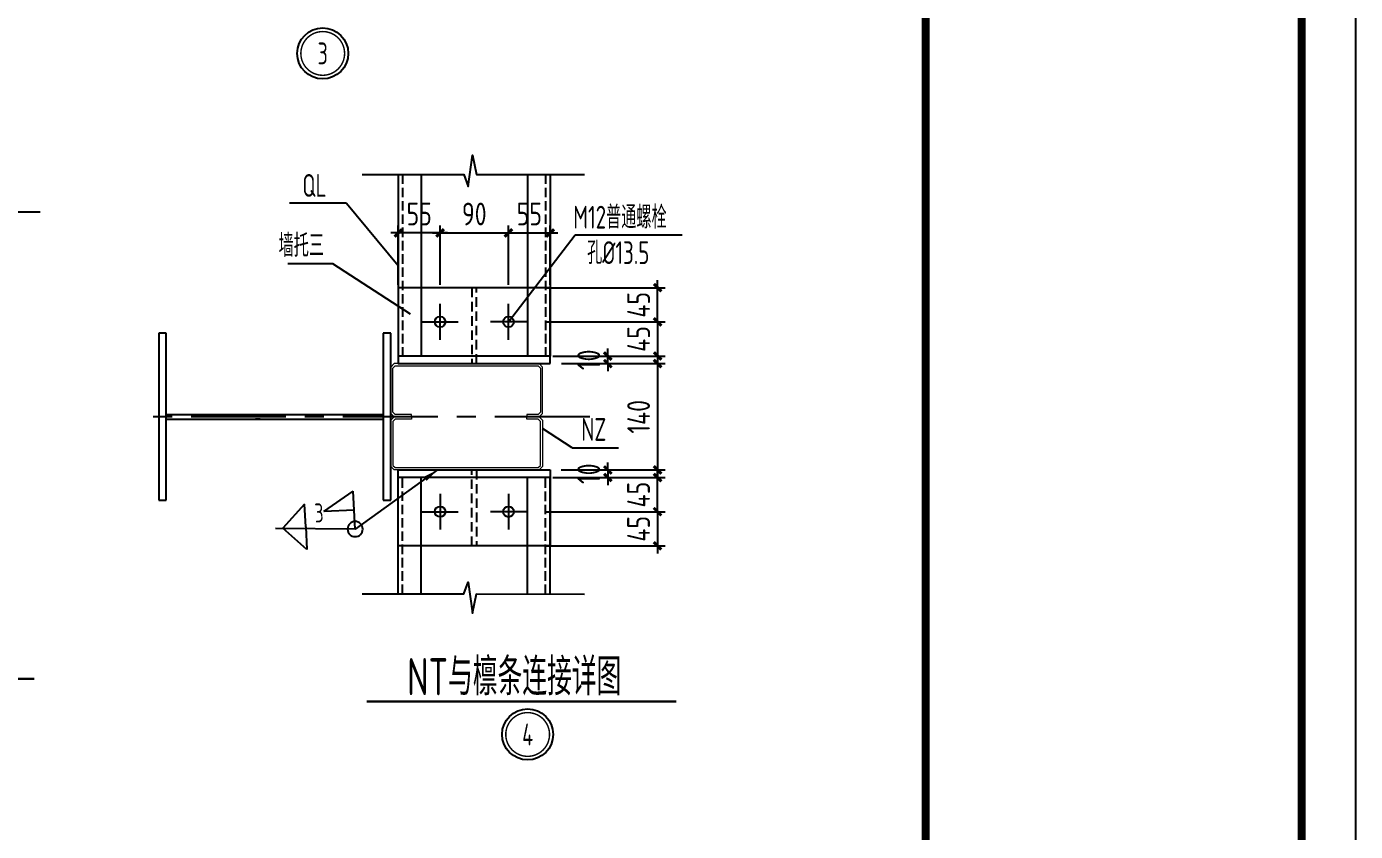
# Model space of a CAD drawing. Extents: x 180850 to 1400258, y 48356 to 327067.
# Drawn here: x 1154945 to 1189933, y 178382 to 199586 of the extents above; entities that cross this region are included whole.
import ezdxf
from ezdxf.enums import TextEntityAlignment as Align

# ---------------------------------------------------------------- set-up
doc = ezdxf.new("R2010")
doc.units = 0
doc.header["$LTSCALE"] = 1000
for name, pattern in [('CENTERX2', [4, 2.5, -0.5, 0.5, -0.5]), ('CONTINOUS', [0]), ('DASH', [0.35, 0.25, -0.1]), ('DASHED', [0.75, 0.5, -0.25])]:
    doc.linetypes.add(name, pattern=pattern)
for name, color, linetype in [('4', 4, 'CONTINOUS'), ('AXIS', 3, 'Continuous'), ('BEAM', 4, 'Continuous'), ('PUB_TEXT', 7, 'Continuous'), ('PUB_TITLE', 4, 'Continuous'), ('PZ', 202, 'Continuous'), ('STXT_HF', 7, 'Continuous'), ('STXT_HF_TEXT', 7, 'Continuous'), ('THIN', 7, 'Continuous'), ('板', 243, 'Continuous'), ('框线', 252, 'Continuous')]:
    doc.layers.add(name, color=color, linetype=linetype)
doc.layers.add('檩条', color=30, linetype='Continuous', lineweight=5)
doc.styles.get("Standard").update_dxf_attribs({"font": 'gbenor.shx', "bigfont": 'gbcbig.shx'})
doc.styles.add('TSSD_Dimension', font='Tssdeng.shx', dxfattribs={"width": 0.8, "bigfont": 'hztxt.shx'})
doc.styles.add('TSSD_Num', font='Tssdeng.shx', dxfattribs={"width": 0.7, "bigfont": 'hztxt.shx'})
doc.styles.add('标准字体', font='tssdeng.shx', dxfattribs={"width": 0.7, "bigfont": 'tssdchn.shx'})
doc.dimstyles.new('TSSD_20_200', dxfattribs={"dimtxt": 600, "dimasz": 200, "dimexe": 200, "dimexo": 500, "dimgap": 200, "dimtad": 1, "dimdec": 0, "dimlfac": 0.05, "dimzin": 0, "dimdsep": 46, "dimtxsty": 'TSSD_Dimension', "dimblk": 'ARCHTICK', "dimblk1": 'ARCHTICK', "dimblk2": 'ARCHTICK', "dimcen": 0, "dimdle": 200, "dimclrt": 7, "dimadec": 0, "dimazin": 0, "dimtfac": 1, "dimtdec": 0, "dimtix": 1, "dimtmove": 2, "dimatfit": 3, "dimfxl": 1, "dimtolj": 1, "dimtzin": 0, "dimarcsym": 0})
doc.dimstyles.new('TSSD_LEADER_STYLE_400.0', dxfattribs={"dimtxt": 1200, "dimasz": 400, "dimexe": 400, "dimexo": 1000, "dimgap": 0.09, "dimtad": 0, "dimtih": 1, "dimtoh": 1, "dimdec": 4, "dimzin": 0, "dimdsep": 46, "dimtxsty": 'Standard', "dimcen": 0.09, "dimdle": 400, "dimclrt": 7, "dimadec": 0, "dimazin": 0, "dimtfac": 1, "dimtdec": 4, "dimtofl": 0, "dimtmove": 0, "dimatfit": 3, "dimfxl": 1, "dimtolj": 1, "dimtzin": 0, "dimarcsym": 0})

# ---------------------------------------------------------------- blocks, each defined once
blk = doc.blocks.new('ts_idx2')
at = {"color": 0, "linetype": 'ByBlock', "lineweight": -2, "const_width": 0.0333}
blk.add_lwpolyline([(-0.5, 0, 1), (0.5, 0, 1)], format="xyb", close=True, dxfattribs=at)
at = {"color": 0, "linetype": 'ByBlock', "lineweight": -2}
blk.add_circle((0, 0), 0.583, dxfattribs=at)
at = {"color": 0, "linetype": 'ByBlock', "lineweight": -2, "style": 'TSSD_Num', "width": 0.7}
blk.add_attdef('A', text='', height=0.5, dxfattribs=at).set_placement((0, 0), align=Align.MIDDLE_CENTER)
blk = doc.blocks.new('_WELD001')
at = {"linetype": 'ByBlock'}
h = blk.add_hatch(color=0, dxfattribs=at)
h.paths.add_polyline_path([(0.8, 0.5), (0, 1), (0, 0.5)], flags=16)
edge = h.paths.add_edge_path()
edge.add_line((0.8, 0.5), (0, 1))
edge.add_line((0, 0.5), (0.8, 0.5))
edge.add_line((0, 0), (0, 1))
at = {"color": 0, "linetype": 'ByBlock'}
for p, q in [((0, 0), (0, 1)), ((0.8, 0.5), (0, 1)), ((0, 0.5), (0.8, 0.5))]:
    blk.add_line(p, q, dxfattribs=at)
blk = doc.blocks.new('_WELD003')
at = {"color": 0, "linetype": 'ByBlock'}
blk.add_circle((0, 0), 0.5, dxfattribs=at)
blk = doc.blocks.new('_WELD004')
at = {"color": 0, "linetype": 'ByBlock'}
for p, q in [((0, 1), (1, 0)), ((0, 0), (0, 1))]:
    blk.add_line(p, q, dxfattribs=at)
blk = doc.blocks.new('_ArchTick')
at = {"color": 0, "linetype": 'ByBlock', "const_width": 0.4}
blk.add_lwpolyline([(-0.5, -0.5), (0.5, 0.5)], dxfattribs=at)
blk = doc.blocks.new('*D600')
at = {"layer": 'AXIS', "color": 0, "linetype": 'ByBlock', "lineweight": -2, "transparency": 16777216}
for p, q in [((1164732, 192778), (1164732, 194348)), ((1165832, 192778), (1165832, 194348)), ((1166032, 194148), (1164532, 194148))]:
    blk.add_line(p, q, dxfattribs=at)
at = {"layer": 'Defpoints', "color": 0, "linetype": 'ByBlock', "transparency": 16777216}
for p in [(1164732, 194148), (1164732, 192278), (1165832, 192278)]:
    blk.add_point(p, dxfattribs=at)
at = {"layer": 'AXIS', "color": 0, "linetype": 'ByBlock', "lineweight": -2, "transparency": 16777216, "xscale": 200, "yscale": 200, "zscale": 200, "rotation": 180}
blk.add_blockref('_ArchTick', (1164732, 194148), dxfattribs=at)
at = {"layer": 'AXIS', "color": 0, "linetype": 'ByBlock', "lineweight": -2, "transparency": 16777216, "xscale": 200, "yscale": 200, "zscale": 200}
blk.add_blockref('_ArchTick', (1165832, 194148), dxfattribs=at)
at = {"layer": 'AXIS', "color": 7, "linetype": 'ByBlock', "transparency": 16777216, "insert": (1165282, 194648), "char_height": 600, "attachment_point": 5, "style": 'TSSD_Dimension'}
blk.add_mtext('\\A1;55', dxfattribs=at)
blk = doc.blocks.new('*D601')
at = {"layer": 'AXIS', "color": 0, "linetype": 'ByBlock', "lineweight": -2, "transparency": 16777216}
for p, q in [((1165832, 192778), (1165832, 194348)), ((1167632, 192778), (1167632, 194348)), ((1165632, 194148), (1167832, 194148))]:
    blk.add_line(p, q, dxfattribs=at)
at = {"layer": 'Defpoints', "color": 0, "linetype": 'ByBlock', "transparency": 16777216}
for p in [(1167632, 194148), (1165832, 192278), (1167632, 192278)]:
    blk.add_point(p, dxfattribs=at)
at = {"layer": 'AXIS', "color": 0, "linetype": 'ByBlock', "lineweight": -2, "transparency": 16777216, "xscale": 200, "yscale": 200, "zscale": 200, "rotation": 180}
blk.add_blockref('_ArchTick', (1165832, 194148), dxfattribs=at)
at = {"layer": 'AXIS', "color": 0, "linetype": 'ByBlock', "lineweight": -2, "transparency": 16777216, "xscale": 200, "yscale": 200, "zscale": 200}
blk.add_blockref('_ArchTick', (1167632, 194148), dxfattribs=at)
at = {"layer": 'AXIS', "color": 7, "linetype": 'ByBlock', "transparency": 16777216, "insert": (1166732, 194648), "char_height": 600, "attachment_point": 5, "style": 'TSSD_Dimension'}
blk.add_mtext('\\A1;90', dxfattribs=at)
blk = doc.blocks.new('*D602')
at = {"layer": 'AXIS', "color": 0, "linetype": 'ByBlock', "lineweight": -2, "transparency": 16777216}
for p, q in [((1167632, 192778), (1167632, 194348)), ((1168732, 192778), (1168732, 194348)), ((1167432, 194148), (1168932, 194148))]:
    blk.add_line(p, q, dxfattribs=at)
at = {"layer": 'Defpoints', "color": 0, "linetype": 'ByBlock', "transparency": 16777216}
for p in [(1168732, 194148), (1167632, 192278), (1168732, 192278)]:
    blk.add_point(p, dxfattribs=at)
at = {"layer": 'AXIS', "color": 0, "linetype": 'ByBlock', "lineweight": -2, "transparency": 16777216, "xscale": 200, "yscale": 200, "zscale": 200, "rotation": 180}
blk.add_blockref('_ArchTick', (1167632, 194148), dxfattribs=at)
at = {"layer": 'AXIS', "color": 0, "linetype": 'ByBlock', "lineweight": -2, "transparency": 16777216, "xscale": 200, "yscale": 200, "zscale": 200}
blk.add_blockref('_ArchTick', (1168732, 194148), dxfattribs=at)
at = {"layer": 'AXIS', "color": 7, "linetype": 'ByBlock', "transparency": 16777216, "insert": (1168182, 194648), "char_height": 600, "attachment_point": 5, "style": 'TSSD_Dimension'}
blk.add_mtext('\\A1;55', dxfattribs=at)
blk = doc.blocks.new('*D603')
at = {"layer": 'AXIS', "color": 0, "linetype": 'ByBlock', "lineweight": -2, "transparency": 16777216}
for p, q in [((1171559, 192706), (1171559, 192906)), ((1168604, 192706), (1171759, 192706)), ((1171559, 191806), (1171559, 192706)), ((1168604, 191806), (1171759, 191806)), ((1171559, 191806), (1171559, 191606))]:
    blk.add_line(p, q, dxfattribs=at)
at = {"layer": 'Defpoints', "color": 0, "linetype": 'ByBlock', "transparency": 16777216}
for p in [(1168104, 192706), (1171559, 192706), (1168104, 191806)]:
    blk.add_point(p, dxfattribs=at)
at = {"layer": 'AXIS', "color": 0, "linetype": 'ByBlock', "lineweight": -2, "transparency": 16777216, "xscale": 200, "yscale": 200, "zscale": 200}
for p, rotation in [((1171559, 192706), 270), ((1171559, 191806), 90)]:
    blk.add_blockref('_ArchTick', p, dxfattribs=dict(at, rotation=rotation))
at = {"layer": 'AXIS', "color": 7, "linetype": 'ByBlock', "transparency": 16777216, "insert": (1171059, 192256), "char_height": 600, "attachment_point": 5, "rotation": 90, "style": 'TSSD_Dimension'}
blk.add_mtext('\\A1;45', dxfattribs=at)
blk = doc.blocks.new('*D552')
at = {"layer": 'AXIS', "color": 0, "linetype": 'ByBlock', "lineweight": -2, "transparency": 16777216}
for p, q in [((1168804, 191806), (1171759, 191806)), ((1171559, 191806), (1171559, 192006)), ((1171559, 191806), (1171559, 190906)), ((1168804, 190906), (1171759, 190906)), ((1171559, 190906), (1171559, 190706))]:
    blk.add_line(p, q, dxfattribs=at)
at = {"layer": 'Defpoints', "color": 0, "linetype": 'ByBlock', "transparency": 16777216}
for p in [(1168304, 191806), (1168304, 190906), (1171559, 190906)]:
    blk.add_point(p, dxfattribs=at)
at = {"layer": 'AXIS', "color": 0, "linetype": 'ByBlock', "lineweight": -2, "transparency": 16777216, "xscale": 200, "yscale": 200, "zscale": 200}
for p, rotation in [((1171559, 191806), 270), ((1171559, 190906), 90)]:
    blk.add_blockref('_ArchTick', p, dxfattribs=dict(at, rotation=rotation))
at = {"layer": 'AXIS', "color": 7, "linetype": 'ByBlock', "transparency": 16777216, "insert": (1171059, 191356), "char_height": 600, "attachment_point": 5, "rotation": 90, "style": 'TSSD_Dimension'}
blk.add_mtext('\\A1;45', dxfattribs=at)
blk = doc.blocks.new('*D604')
at = {"layer": 'AXIS', "color": 0, "linetype": 'ByBlock', "lineweight": -2, "transparency": 16777216}
for p, q in [((1170248, 190906), (1170248, 191106)), ((1169032, 190706), (1170448, 190706)), ((1169232, 190906), (1170448, 190906)), ((1170248, 190706), (1170248, 190906)), ((1170248, 190706), (1170248, 190506))]:
    blk.add_line(p, q, dxfattribs=at)
at = {"layer": 'Defpoints', "color": 0, "linetype": 'ByBlock', "transparency": 16777216}
for p in [(1168532, 190706), (1168732, 190906), (1170248, 190906)]:
    blk.add_point(p, dxfattribs=at)
at = {"layer": 'AXIS', "color": 0, "linetype": 'ByBlock', "lineweight": -2, "transparency": 16777216, "xscale": 200, "yscale": 200, "zscale": 200}
for p, rotation in [((1170248, 190906), 270), ((1170248, 190706), 90)]:
    blk.add_blockref('_ArchTick', p, dxfattribs=dict(at, rotation=rotation))
at = {"layer": 'AXIS', "color": 7, "linetype": 'ByBlock', "transparency": 16777216, "insert": (1169748, 190806), "char_height": 600, "attachment_point": 5, "rotation": 90, "style": 'TSSD_Dimension'}
blk.add_mtext('\\A1;10', dxfattribs=at)
blk = doc.blocks.new('*D553')
at = {"layer": 'AXIS', "color": 0, "linetype": 'ByBlock', "lineweight": -2, "transparency": 16777216}
for p, q in [((1169032, 190706), (1171759, 190706)), ((1171559, 190906), (1171559, 187706)), ((1169017, 187906), (1171759, 187906))]:
    blk.add_line(p, q, dxfattribs=at)
at = {"layer": 'Defpoints', "color": 0, "linetype": 'ByBlock', "transparency": 16777216}
for p in [(1168532, 190706), (1168517, 187906), (1171559, 187906)]:
    blk.add_point(p, dxfattribs=at)
at = {"layer": 'AXIS', "color": 0, "linetype": 'ByBlock', "lineweight": -2, "transparency": 16777216, "xscale": 200, "yscale": 200, "zscale": 200}
for p, rotation in [((1171559, 190706), 90), ((1171559, 187906), 270)]:
    blk.add_blockref('_ArchTick', p, dxfattribs=dict(at, rotation=rotation))
at = {"layer": 'AXIS', "color": 7, "linetype": 'ByBlock', "transparency": 16777216, "insert": (1171059, 189306), "char_height": 600, "attachment_point": 5, "rotation": 90, "style": 'TSSD_Dimension'}
blk.add_mtext('\\A1;140', dxfattribs=at)
blk = doc.blocks.new('*D554')
at = {"layer": 'AXIS', "color": 0, "linetype": 'ByBlock', "lineweight": -2, "transparency": 16777216}
for p, q in [((1171558, 186805), (1171558, 187005)), ((1168604, 186806), (1171758, 186805)), ((1171558, 186805), (1171557, 185905)), ((1168603, 185906), (1171757, 185905)), ((1171557, 185905), (1171557, 185705))]:
    blk.add_line(p, q, dxfattribs=at)
at = {"layer": 'Defpoints', "color": 0, "linetype": 'ByBlock', "transparency": 16777216}
for p in [(1168104, 186806), (1168103, 185906), (1171557, 185905)]:
    blk.add_point(p, dxfattribs=at)
at = {"layer": 'AXIS', "color": 0, "linetype": 'ByBlock', "lineweight": -2, "transparency": 16777216, "xscale": 200, "yscale": 200, "zscale": 200}
for p, rotation in [((1171558, 186805), 269.9816566728969), ((1171557, 185905), 89.98165667289692)]:
    blk.add_blockref('_ArchTick', p, dxfattribs=dict(at, rotation=rotation))
at = {"layer": 'AXIS', "color": 7, "linetype": 'ByBlock', "transparency": 16777216, "insert": (1171058, 186355), "char_height": 600, "attachment_point": 5, "rotation": 89.9817, "style": 'TSSD_Dimension'}
blk.add_mtext('\\A1;45', dxfattribs=at)
blk = doc.blocks.new('*D555')
at = {"layer": 'AXIS', "color": 0, "linetype": 'ByBlock', "lineweight": -2, "transparency": 16777216}
for p, q in [((1171558, 187705), (1171558, 187905)), ((1168804, 187706), (1171758, 187705)), ((1171558, 186805), (1171558, 187705)), ((1168804, 186806), (1171758, 186805)), ((1171558, 186805), (1171558, 186605))]:
    blk.add_line(p, q, dxfattribs=at)
at = {"layer": 'Defpoints', "color": 0, "linetype": 'ByBlock', "transparency": 16777216}
for p in [(1168304, 187706), (1171558, 187705), (1168304, 186806)]:
    blk.add_point(p, dxfattribs=at)
at = {"layer": 'AXIS', "color": 0, "linetype": 'ByBlock', "lineweight": -2, "transparency": 16777216, "xscale": 200, "yscale": 200, "zscale": 200}
for p, rotation in [((1171558, 187705), 269.9816566728969), ((1171558, 186805), 89.9816566728969)]:
    blk.add_blockref('_ArchTick', p, dxfattribs=dict(at, rotation=rotation))
at = {"layer": 'AXIS', "color": 7, "linetype": 'ByBlock', "transparency": 16777216, "insert": (1171058, 187255), "char_height": 600, "attachment_point": 5, "rotation": 89.9817, "style": 'TSSD_Dimension'}
blk.add_mtext('\\A1;45', dxfattribs=at)
blk = doc.blocks.new('*D556')
at = {"layer": 'AXIS', "color": 0, "linetype": 'ByBlock', "lineweight": -2, "transparency": 16777216}
for p, q in [((1169032, 187906), (1170448, 187905)), ((1170248, 187905), (1170248, 188105)), ((1170248, 187905), (1170248, 187705)), ((1169232, 187706), (1170448, 187705)), ((1170248, 187705), (1170248, 187505))]:
    blk.add_line(p, q, dxfattribs=at)
at = {"layer": 'Defpoints', "color": 0, "linetype": 'ByBlock', "transparency": 16777216}
for p in [(1168532, 187906), (1168732, 187706), (1170248, 187705)]:
    blk.add_point(p, dxfattribs=at)
at = {"layer": 'AXIS', "color": 0, "linetype": 'ByBlock', "lineweight": -2, "transparency": 16777216, "xscale": 200, "yscale": 200, "zscale": 200}
for p, rotation in [((1170248, 187905), 269.9816566728969), ((1170248, 187705), 89.98165667289692)]:
    blk.add_blockref('_ArchTick', p, dxfattribs=dict(at, rotation=rotation))
at = {"layer": 'AXIS', "color": 7, "linetype": 'ByBlock', "transparency": 16777216, "insert": (1169748, 187805), "char_height": 600, "attachment_point": 5, "rotation": 89.9817, "style": 'TSSD_Dimension'}
blk.add_mtext('\\A1;10', dxfattribs=at)

msp = doc.modelspace()

# ---------------------------------------------------------------- linework, layer by layer
at = {"color": 8, "linetype": 'CENTERX2'}
msp.add_line((1169774.79, 189305.44), (1157984.18, 189305.61), dxfattribs=at)
at = {"color": 3, "const_width": 64.9}
for points in [[(1146996.82, 182404.74), (1155151.73, 182404.74)], [(1163900.24, 181804.13), (1172055.16, 181804.13)]]:
    msp.add_lwpolyline(points, dxfattribs=at)
at = {"layer": '4', "color": 8, "linetype": 'DASH'}
for p, q in [((1164846.06, 195689.09), (1164846.11, 190905.51)), ((1168612.23, 195689.09), (1168612.23, 190905.51)), ((1164845.95, 184637.17), (1164846.07, 187705.62)), ((1168612.12, 184637.07), (1168612.19, 187705.52))]:
    msp.add_line(p, q, dxfattribs=at)
at = {"layer": 'AXIS', "color": 2, "linetype": 'ByBlock'}
for p, q in [((1164732.23, 195689.09), (1164732.23, 190905.51)), ((1165332.23, 195689.09), (1165332.23, 190905.51)), ((1168132.23, 195689.09), (1168132.23, 190905.51)), ((1168732.23, 195689.09), (1168732.23, 190905.51)), ((1168732.23, 190905.51), (1164732.23, 190905.51)), ((1164732.12, 184637.17), (1164732.19, 187705.62)), ((1168732.19, 187705.52), (1164732.19, 187705.62)), ((1165332.12, 184637.16), (1165332.19, 187705.6)), ((1168132.12, 184637.08), (1168132.19, 187705.53)), ((1168732.12, 184637.07), (1168732.19, 187705.52))]:
    msp.add_line(p, q, dxfattribs=at)
at = {"layer": 'AXIS', "linetype": 'ByBlock'}
for p, q in [((1163370.85, 194933.51), (1161863.49, 194933.51)), ((1163370.85, 194933.51), (1164732.23, 193295.51)), ((1152484.8, 194701.12), (1155306.72, 194701.12)), ((1167632.23, 191805.51), (1169388.23, 194100.51)), ((1169388.23, 194100.51), (1172210.15, 194100.51)), ((1163008.77, 193336.44), (1161821.1, 193336.44)), ((1165050.68, 192006.96), (1163008.77, 193336.44)), ((1169307.55, 188484.85), (1168532.22, 188998.67)), ((1169307.55, 188484.85), (1170527.87, 188484.85))]:
    msp.add_line(p, q, dxfattribs=at)
at = {"layer": 'AXIS', "color": 2, "linetype": 'ByBlock'}
for points in [[(1163782.23, 195689.09), (1166456.31, 195689.09), (1166570.97, 195374.09), (1166682.05, 196197.24), (1166793.81, 195689.09), (1169632.23, 195689.09)], [(1163782.12, 184637.19), (1166456.21, 184637.13), (1166570.87, 184952.13), (1166681.93, 184128.98), (1166793.71, 184637.12), (1169632.12, 184637.05)]]:
    msp.add_lwpolyline(points, dxfattribs=at)
at = {"layer": 'BEAM', "linetype": 'ByBlock'}
for p, q in [((1158623.6, 191505.51), (1158423.6, 191505.51)), ((1158423.6, 191505.51), (1158423.6, 187105.51)), ((1158623.6, 187105.51), (1158623.6, 191505.51)), ((1164532.23, 191505.51), (1164332.23, 191505.51)), ((1164332.23, 191505.51), (1164332.23, 187105.51)), ((1164532.23, 187105.51), (1164532.23, 191505.51)), ((1158623.6, 189365.51), (1164332.23, 189365.51)), ((1158623.6, 189245.51), (1164332.23, 189245.51)), ((1161092.23, 189245.51), (1160972.23, 189245.51)), ((1158423.6, 187105.51), (1158623.6, 187105.51)), ((1164332.23, 187105.51), (1164532.23, 187105.51))]:
    msp.add_line(p, q, dxfattribs=at)
at = {"layer": 'PUB_TITLE'}
msp.add_lwpolyline([(1041333.16, 220381.89), (1189933.16, 220381.89), (1189933.16, 136381.97), (1041333.16, 136381.97)], close=True, dxfattribs=at)
at = {"layer": 'PUB_TITLE', "const_width": 212.12}
for points in [[(1044868.51, 137796.11), (1044868.51, 218967.75), (1188519.02, 218967.75), (1188519.02, 137796.11)], [(1178620.04, 218967.75), (1188519.02, 218967.75), (1188519.02, 137796.11), (1178620.04, 137796.11)]]:
    msp.add_lwpolyline(points, close=True, dxfattribs=at)
at = {"layer": 'PZ'}
for points in [[(1168732.15, 190705.5), (1168732.26, 192705.5), (1164732.26, 192705.52), (1164732.16, 190705.52)], [(1168732.12, 187905.42), (1168732.18, 185905.42), (1164732.18, 185905.49), (1164732.13, 187905.49)]]:
    msp.add_lwpolyline(points, close=True, dxfattribs=at)
for centre in [(1165832.23, 191805.51), (1167632.23, 191805.51), (1165832.17, 186805.59), (1167632.17, 186805.54)]:
    msp.add_circle(centre, 140, dxfattribs=at)
at = {"layer": 'STXT_HF'}
msp.add_line((1163595.25, 186347.51), (1161494.62, 186365.62), dxfattribs=at)
at = {"layer": '板', "linetype": 'DASHED', "ltscale": 0.5}
for p, q in [((1166792.23, 192705.51), (1166672.23, 192705.51)), ((1166672.23, 192705.51), (1166672.23, 190705.51)), ((1166792.23, 190705.51), (1166792.23, 192705.51)), ((1166672.15, 185905.57), (1166672.2, 187905.57)), ((1166792.2, 187905.57), (1166792.15, 185905.57)), ((1166792.15, 185905.57), (1166672.15, 185905.57))]:
    msp.add_line(p, q, dxfattribs=at)
at = {"layer": '框线'}
for p, q in [((1165832.23, 191333.38), (1165832.23, 192277.65)), ((1167632.23, 191333.38), (1167632.23, 192277.65)), ((1165360.09, 191805.51), (1166304.36, 191805.51)), ((1168104.36, 191805.51), (1167160.09, 191805.51)), ((1165832.18, 187277.73), (1165832.16, 186333.46)), ((1167632.18, 187277.68), (1167632.16, 186333.41)), ((1165360.04, 186805.6), (1166304.31, 186805.58)), ((1168104.31, 186805.53), (1167160.04, 186805.55))]:
    msp.add_line(p, q, dxfattribs=at)
at = {"layer": '檩条'}
for points in [[(1168120.75, 189365.51), (1168120.75, 189305.51), (1168442.22, 189305.51), (1168532.22, 189395.51), (1168532.22, 190615.51), (1168442.22, 190705.51), (1164622.23, 190705.51), (1164532.23, 190615.51), (1164532.23, 189395.51), (1164622.23, 189305.51), (1165078.59, 189305.51), (1165078.59, 189365.51), (1164652.23, 189365.51), (1164592.23, 189425.51), (1164592.23, 190585.51), (1164652.23, 190645.51), (1168412.22, 190645.51), (1168472.22, 190585.51), (1168472.22, 189425.51), (1168412.22, 189365.51), (1168120.75, 189365.51)], [(1168120.75, 189245.51), (1168120.75, 189305.51), (1168442.22, 189305.51), (1168532.22, 189215.51), (1168532.22, 187995.51), (1168442.22, 187905.51), (1164622.23, 187905.51), (1164532.23, 187995.51), (1164532.23, 189215.51), (1164622.23, 189305.51), (1165078.59, 189305.51), (1165078.59, 189245.51), (1164652.23, 189245.51), (1164592.23, 189185.51), (1164592.23, 188025.51), (1164652.23, 187965.51), (1168412.22, 187965.51), (1168472.22, 188025.51), (1168472.22, 189185.51), (1168412.22, 189245.51), (1168120.75, 189245.51)]]:
    msp.add_lwpolyline(points, close=True, dxfattribs=at)

# ---------------------------------------------------------------- block references
ref = msp.add_blockref('ts_idx2', (1162742.27, 198878.29), dxfattribs=dict(xscale=1152, yscale=1152, zscale=1152))
ref.add_attrib('1', '3', dxfattribs={"layer": 'THIN', "height": 576, "style": 'TSSD_Num', "width": 0.7}).set_placement((1162742.27, 198878.29), align=Align.MIDDLE_CENTER)
ref = msp.add_blockref('ts_idx2', (1168137.94, 180936.58), dxfattribs=dict(xscale=1152, yscale=1152, zscale=1152))
ref.add_attrib('1', '4', dxfattribs={"layer": 'THIN', "height": 576, "style": 'TSSD_Num', "width": 0.7}).set_placement((1168137.94, 180936.58), align=Align.MIDDLE_CENTER)
at = {"layer": 'STXT_HF'}
for name, p, xscale, yscale, zscale, rotation in [('_WELD001', (1163595.25, 186347.51), -999.9999999999934, 999.9999999999983, 999.9999999999983, 2.875709310698307), ('_WELD004', (1162293.62, 186405.75), -600.0000000000002, 600.0000000000002, 600.0000000000002, 2.875709310698307), ('_WELD003', (1163595.25, 186347.51), -399.9999999999957, 399.999999999998, 399.999999999998, 2.875709310698307), ('_WELD004', (1162293.62, 186405.75), 600.0000000000002, 600.0000000000002, 600.0000000000002, 182.8757093106982)]:
    msp.add_blockref(name, p, dxfattribs=dict(at, xscale=xscale, yscale=yscale, zscale=zscale, rotation=rotation))

# ---------------------------------------------------------------- texts
at = {"layer": 'PUB_TEXT', "style": '标准字体', "width": 0.7}
for s, height, p in [('QL', 600, (1162204.02, 195100.57)), ('M12普通螺栓', 600, (1169338.11, 194264.51)), ('墙托三', 600, (1161580.12, 193518.44)), ('孔%%c13.5', 600, (1169704.28, 193329.51)), ('NZ', 600, (1169549.3, 188671.43)), ('NT与檩条连接详图', 980, (1164965.36, 181966.61))]:
    msp.add_text(s, height=height, dxfattribs=at).set_placement(p)
at = {"layer": 'STXT_HF_TEXT', "style": '标准字体', "width": 0.7}
msp.add_text('3', height=500, rotation=2.875709, dxfattribs=at).set_placement((1162540.2, 186518.27))

# ---------------------------------------------------------------- dimensions: what is measured, and where the dimension line sits
at = {"layer": 'AXIS', "linetype": 'ByBlock'}
for base, p1, p2, angle, picture, middle in [((1164732.23, 194148.43), (1165832.23, 192277.65), (1164732.23, 192277.65), 180, '*D600', (1165282.23, 194648.43)), ((1167632.23, 194148.42), (1165832.23, 192277.65), (1167632.23, 192277.65), 180, '*D601', (1166732.23, 194648.42)), ((1168732.23, 194148.42), (1167632.23, 192277.65), (1168732.23, 192277.65), 180, '*D602', (1168182.23, 194648.42)), ((1171558.52, 192705.51), (1168104.36, 191805.51), (1168104.36, 192705.51), 90, '*D603', (1171058.52, 192255.51)), ((1171558.52, 190905.51), (1168304.36, 191805.51), (1168304.36, 190905.51), 90, '*D552', (1171058.52, 191355.51)), ((1170248.33, 190905.51), (1168532.23, 190705.51), (1168732.23, 190905.51), 90, '*D604', (1169748.33, 190805.51)), ((1171558.52, 187905.52), (1168532.23, 190705.51), (1168517.09, 187905.52), 90, '*D553', (1171058.52, 189305.52)), ((1170247.82, 187705.23), (1168531.78, 187905.78), (1168731.72, 187705.72), 269.981657, '*D556', (1169747.85, 187805.39)), ((1171558, 187704.81), (1168303.56, 186805.86), (1168303.85, 187705.86), 269.981657, '*D555', (1171057.86, 187254.97)), ((1171557.43, 185904.81), (1168103.56, 186805.92), (1168103.28, 185905.92), 269.981657, '*D554', (1171057.57, 186354.97))]:
    dim = msp.add_linear_dim(base=base, p1=p1, p2=p2, angle=angle, dimstyle='TSSD_20_200', dxfattribs=at)
    dim.commit()
    dim.dimension.update_dxf_attribs({"geometry": picture, "text_midpoint": middle})

# ---------------------------------------------------------------- leaders
at = {"layer": 'STXT_HF'}
msp.add_leader([(1165764.25, 187905.51), (1163595.25, 186347.51)], dimstyle='TSSD_LEADER_STYLE_400.0', dxfattribs=at)

doc.saveas('drawing.dxf')
